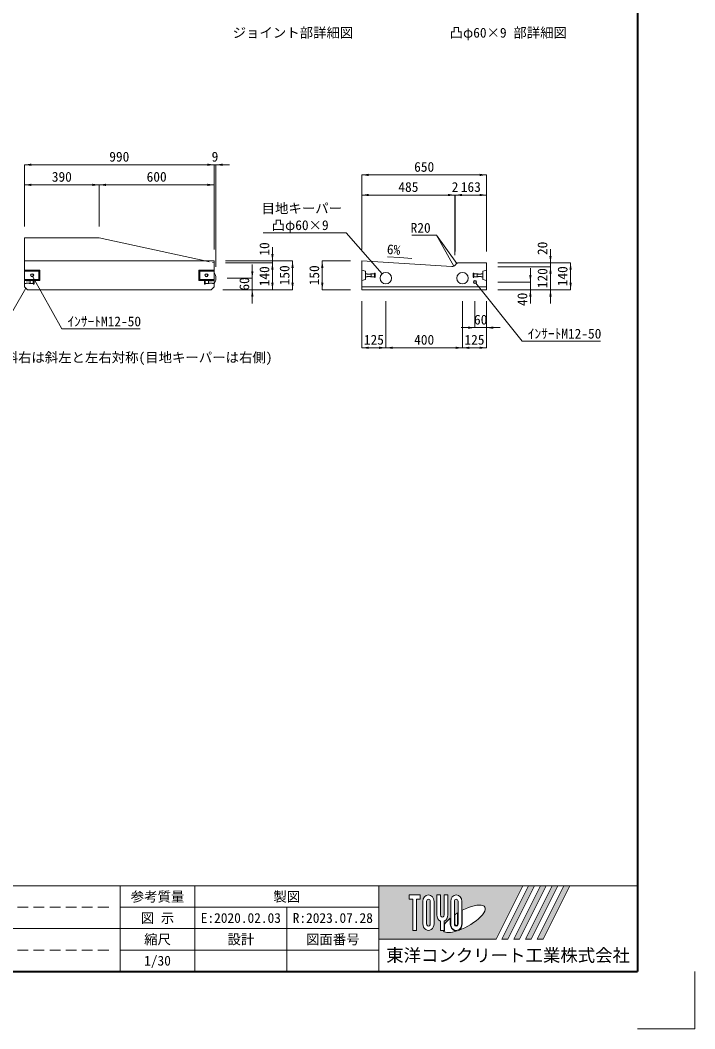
# Model space of a CAD drawing. Units: millimetres at full size. Extents: x 15766 to 83153, y 33859 to 66135.
# Drawn here: x 62784 to 66306, y 52811 to 58075 of the extents above; entities that cross this region are included whole.
import ezdxf
from ezdxf.enums import TextEntityAlignment as Align

# ---------------------------------------------------------------- set-up
doc = ezdxf.new("R2010")
doc.units = ezdxf.units.MM
doc.header["$LTSCALE"] = 28
doc.linetypes.add('USER1', pattern=[3, 2, -1])
doc.linetypes.add('USER2', pattern=[1.35, 0.75, -0.6])
for name, color, linetype, lineweight in [('Defpoints_3', 7, 'Continuous', 13), ('インサート', 3, 'USER2', 5), ('図枠', 7, 'Continuous', 5), ('寸法線', 7, 'Continuous', 13), ('引出線', 4, 'Continuous', 13), ('文字', 7, 'Continuous', 13), ('本体', 2, 'Continuous', 13)]:
    doc.layers.add(name, color=color, linetype=linetype, lineweight=lineweight)
doc.styles.add('ＭＳ ゴシック', font='')
doc.styles.get('ＭＳ ゴシック').set_extended_font_data('MS Gothic')

# ---------------------------------------------------------------- blocks, each defined once
blk = doc.blocks.new('filled_arrow')
at = {"color": 0, "linetype": 'Continuous', "lineweight": -2}
blk.add_solid([(7.5, 1.25), (0, 0), (7.5, -1.25)], dxfattribs=at)

msp = doc.modelspace()

# ---------------------------------------------------------------- hatches: boundary and pattern name
at = {"layer": '図枠'}
h = msp.add_hatch(color=256, dxfattribs=at)
h.paths.add_polyline_path([(64656.34, 53556.23), (64656.34, 53277.79), (65268.9, 53277.79), (65408.12, 53556.23)])
edge = h.paths.add_edge_path(flags=16)
edge.add_ellipse((65101.09, 53384.83), major_axis=(109.09, 61.06), ratio=0.3471473, start_angle=-144.31122, end_angle=72.1899, ccw=False)
edge.add_ellipse((65060.7, 53358.47), major_axis=(0, 37.12), ratio=0.8463542, start_angle=-160.70346, end_angle=-90)
edge.add_line((65092.12, 53358.47), (65092.12, 53429.24))
edge = h.paths.add_edge_path(flags=16)
edge.add_ellipse((65060.7, 53475.55), major_axis=(0, 34.27), ratio=0.8463542, start_angle=-90, end_angle=90, ccw=False)
edge.add_line((65089.7, 53475.55), (65089.7, 53358.47))
edge.add_ellipse((65060.7, 53358.47), major_axis=(0, 34.27), ratio=0.8463542, start_angle=90, end_angle=-90, ccw=False)
edge.add_line((65031.69, 53358.47), (65031.69, 53475.55))
edge = h.paths.add_edge_path(flags=16)
edge.add_line((65070.37, 53475.55), (65070.37, 53358.47))
edge.add_ellipse((65060.7, 53358.47), major_axis=(0, 11.42), ratio=0.8463542, start_angle=90, end_angle=-90, ccw=False)
edge.add_line((65051.03, 53358.47), (65051.03, 53475.55))
edge.add_ellipse((65060.7, 53475.55), major_axis=(0, 11.42), ratio=0.8463542, start_angle=-90, end_angle=90, ccw=False)
edge = h.paths.add_edge_path(flags=16)
edge.add_line((65067.95, 53415.71), (65067.95, 53358.47))
edge.add_ellipse((65060.7, 53358.47), major_axis=(0, 8.57), ratio=0.8463542, start_angle=90, end_angle=-90, ccw=False)
edge.add_line((65053.45, 53358.47), (65053.45, 53406.33))
edge.add_ellipse((65101.09, 53384.83), major_axis=(109.09, 61.06), ratio=0.3471473, start_angle=107.79174, end_angle=126.47132, ccw=False)
edge = h.paths.add_edge_path(flags=16)
edge.add_line((65017.19, 53509.82), (65017.19, 53404.87))
edge.add_ellipse((64988.19, 53404.87), major_axis=(0, 34.27), ratio=0.8463542, start_angle=-163.34117, end_angle=-90, ccw=False)
edge.add_line((64997.86, 53372.56), (64997.86, 53324.2))
edge.add_line((64997.86, 53324.2), (64978.52, 53324.2))
edge.add_line((64978.52, 53324.2), (64978.52, 53372.56))
edge.add_ellipse((64988.19, 53404.87), major_axis=(0, 34.27), ratio=0.8463542, start_angle=90, end_angle=163.34117, ccw=False)
edge.add_line((64959.18, 53404.87), (64959.18, 53509.82))
edge.add_line((64959.18, 53509.82), (64978.52, 53509.82))
edge.add_line((64978.52, 53509.82), (64978.52, 53404.87))
edge.add_ellipse((64988.19, 53404.87), major_axis=(0, 11.42), ratio=0.8463542, start_angle=90, end_angle=-90)
edge.add_line((64997.86, 53404.87), (64997.86, 53509.82))
edge.add_line((64997.86, 53509.82), (65017.19, 53509.82))
edge = h.paths.add_edge_path(flags=16)
edge.add_line((65029.28, 53388.02), (65029.28, 53358.47))
edge.add_ellipse((65060.7, 53358.47), major_axis=(0, 37.12), ratio=0.8463542, start_angle=90, end_angle=-171.54427)
edge.add_ellipse((65101.09, 53384.83), major_axis=(109.09, 61.06), ratio=0.3471473, start_angle=-178.64954, end_angle=-148.29244, ccw=False)
edge.add_line((64993.69, 53321.34), (65000.27, 53321.34))
edge.add_line((65000.27, 53321.34), (65000.27, 53357.54))
edge.add_ellipse((65101.09, 53384.83), major_axis=(109.09, 61.06), ratio=0.3471473, start_angle=148.21912, end_angle=165.90812, ccw=False)
edge = h.paths.add_edge_path(flags=16)
edge.add_ellipse((64915.68, 53475.55), major_axis=(0, 34.27), ratio=0.8463542, start_angle=-90, end_angle=90, ccw=False)
edge.add_line((64944.68, 53475.55), (64944.68, 53358.47))
edge.add_ellipse((64915.68, 53358.47), major_axis=(0, 34.27), ratio=0.8463542, start_angle=90, end_angle=-90, ccw=False)
edge.add_line((64886.67, 53358.47), (64886.67, 53475.55))
edge = h.paths.add_edge_path(flags=16)
edge.add_line((64925.35, 53475.55), (64925.35, 53358.47))
edge.add_ellipse((64915.68, 53358.47), major_axis=(0, 11.42), ratio=0.8463542, start_angle=90, end_angle=-90, ccw=False)
edge.add_line((64906.01, 53358.47), (64906.01, 53475.55))
edge.add_ellipse((64915.68, 53475.55), major_axis=(0, 11.42), ratio=0.8463542, start_angle=-90, end_angle=90, ccw=False)
h.paths.add_polyline_path([(64872.17, 53509.82), (64872.17, 53486.98), (64852.84, 53486.98), (64852.84, 53324.2), (64833.5, 53324.2), (64833.5, 53486.98), (64814.16, 53486.98), (64814.16, 53509.82)], flags=16)
for points in [[(65299.53, 53277.79), (65330.16, 53277.79), (65469.38, 53556.23), (65438.75, 53556.23)], [(65530.63, 53556.23), (65500.01, 53556.23), (65360.79, 53277.79), (65391.41, 53277.79)], [(65591.89, 53556.23), (65561.26, 53556.23), (65422.04, 53277.79), (65452.67, 53277.79)], [(65653.15, 53556.23), (65622.52, 53556.23), (65483.3, 53277.79), (65513.93, 53277.79)]]:
    msp.add_hatch(color=256, dxfattribs=at).paths.add_polyline_path(points)
at = {"layer": '引出線'}
msp.add_hatch(color=256, dxfattribs=at).paths.add_polyline_path([(65063.77, 56805.58), (65063.22, 56806.67), (65062.9, 56806.43)])

# ---------------------------------------------------------------- linework, layer by layer
at = {"layer": 'Defpoints_3'}
for p in [(66306.34, 53110.73), (66006.34, 52810.73)]:
    msp.add_line(p, (66306.34, 52810.73), dxfattribs=at)
at = {"layer": 'インサート'}
for p, q in [((64633.44, 56751.38), (64587.44, 56751.38)), ((64587.44, 56751.38), (64587.44, 56734.88)), ((64617.44, 56749.13), (64587.44, 56749.13)), ((64617.44, 56749.13), (64617.44, 56737.13)), ((64637.44, 56755.13), (64633.44, 56755.13)), ((64633.44, 56755.13), (64633.44, 56731.13)), ((64637.44, 56755.13), (64637.44, 56731.13)), ((65149.44, 56755.13), (65153.44, 56755.13)), ((65149.44, 56755.13), (65149.44, 56731.13)), ((65153.44, 56755.13), (65153.44, 56731.13)), ((65153.44, 56751.38), (65199.44, 56751.38)), ((65169.44, 56749.13), (65199.44, 56749.13)), ((65169.44, 56749.13), (65169.44, 56737.13)), ((65199.44, 56751.38), (65199.44, 56734.88)), ((62852.74, 56716.38), (62806.74, 56716.38)), ((62806.74, 56716.38), (62806.74, 56699.88)), ((62836.74, 56714.13), (62806.74, 56714.13)), ((62836.74, 56702.13), (62806.74, 56702.13)), ((62852.74, 56699.88), (62806.74, 56699.88)), ((62836.74, 56714.13), (62836.74, 56702.13)), ((62856.74, 56720.13), (62852.74, 56720.13)), ((62852.74, 56720.13), (62852.74, 56696.13)), ((62856.74, 56696.13), (62852.74, 56696.13)), ((62856.74, 56720.13), (62856.74, 56696.13)), ((63746.74, 56720.13), (63750.74, 56720.13)), ((63746.74, 56696.13), (63746.74, 56720.13)), ((63746.74, 56696.13), (63750.74, 56696.13)), ((63750.74, 56696.13), (63750.74, 56720.13)), ((63750.74, 56716.38), (63796.74, 56716.38)), ((63750.74, 56699.88), (63796.74, 56699.88)), ((63766.74, 56714.13), (63796.74, 56714.13)), ((63766.74, 56702.13), (63766.74, 56714.13)), ((63766.74, 56702.13), (63796.74, 56702.13)), ((63796.74, 56699.88), (63796.74, 56716.38)), ((64617.44, 56737.13), (64587.44, 56737.13)), ((64633.44, 56734.88), (64587.44, 56734.88)), ((64637.44, 56731.13), (64633.44, 56731.13)), ((65149.44, 56731.13), (65153.44, 56731.13)), ((65153.44, 56734.88), (65199.44, 56734.88)), ((65169.44, 56737.13), (65199.44, 56737.13))]:
    msp.add_line(p, q, dxfattribs=at)
at = {"layer": 'インサート', "linetype": 'Continuous'}
for centre, radius in [((62846.74, 56743.13), 8.25), ((62846.74, 56743.13), 6), ((63756.74, 56743.13), 8.25), ((63756.74, 56743.13), 6), ((65158.44, 56708.13), 8.25), ((65158.44, 56708.13), 6)]:
    msp.add_circle(centre, radius, dxfattribs=at)
at = {"layer": '図枠', "lineweight": 40}
for p in [(66006.34, 61420.73), (60606.34, 53110.73)]:
    msp.add_line(p, (66006.34, 53110.73), dxfattribs=at)
at = {"layer": '図枠', "lineweight": 13}
for p, q in [((66006.34, 53556.23), (60606.34, 53556.23)), ((63306.34, 53110.73), (63306.34, 53556.23)), ((63696.34, 53110.73), (63696.34, 53556.23)), ((64656.34, 53110.73), (64656.34, 53556.23)), ((64656.34, 53444.85), (63306.34, 53444.85)), ((64176.34, 53110.73), (64176.34, 53444.85)), ((64656.34, 53333.48), (60606.34, 53333.48)), ((64656.34, 53222.1), (63306.34, 53222.1))]:
    msp.add_line(p, q, dxfattribs=at)
at = {"layer": '図枠'}
for p, q in [((64656.34, 53556.23), (65408.12, 53556.23)), ((65408.12, 53556.23), (65268.9, 53277.79)), ((65438.75, 53556.23), (65299.53, 53277.79)), ((65469.38, 53556.23), (65330.16, 53277.79)), ((65500.01, 53556.23), (65360.79, 53277.79)), ((65530.63, 53556.23), (65391.41, 53277.79)), ((65561.26, 53556.23), (65422.04, 53277.79)), ((65438.75, 53556.23), (65469.38, 53556.23)), ((65591.89, 53556.23), (65452.67, 53277.79)), ((65622.52, 53556.23), (65483.3, 53277.79)), ((65500.01, 53556.23), (65530.63, 53556.23)), ((65653.15, 53556.23), (65513.93, 53277.79)), ((65561.26, 53556.23), (65591.89, 53556.23)), ((65622.52, 53556.23), (65653.15, 53556.23)), ((64814.16, 53509.82), (64814.16, 53486.98)), ((64814.16, 53509.82), (64872.17, 53509.82)), ((64833.5, 53486.98), (64814.16, 53486.98)), ((64833.5, 53486.98), (64833.5, 53324.2)), ((64852.84, 53486.98), (64852.84, 53324.2)), ((64872.17, 53486.98), (64852.84, 53486.98)), ((64872.17, 53509.82), (64872.17, 53486.98)), ((64959.18, 53509.82), (64978.52, 53509.82)), ((64959.18, 53404.87), (64959.18, 53509.82)), ((64978.52, 53509.82), (64978.52, 53404.87)), ((64997.86, 53509.82), (65017.19, 53509.82)), ((64997.86, 53404.87), (64997.86, 53509.82)), ((65017.19, 53509.82), (65017.19, 53404.87)), ((64886.67, 53475.55), (64886.67, 53358.47)), ((64906.01, 53358.47), (64906.01, 53475.55)), ((64925.35, 53475.55), (64925.35, 53358.47)), ((64944.68, 53358.47), (64944.68, 53475.55)), ((65031.69, 53475.55), (65031.69, 53358.47)), ((65051.03, 53358.47), (65051.03, 53475.55)), ((65070.37, 53475.55), (65070.37, 53358.47)), ((65089.7, 53358.47), (65089.7, 53475.55)), ((65092.12, 53358.47), (65092.12, 53429.24)), ((65029.28, 53388.02), (65029.28, 53358.47)), ((65053.45, 53358.47), (65053.45, 53406.33)), ((65067.95, 53415.71), (65067.95, 53358.47)), ((64852.84, 53324.2), (64833.5, 53324.2)), ((64978.52, 53372.56), (64978.52, 53324.2)), ((64997.86, 53324.2), (64978.52, 53324.2)), ((64997.86, 53372.56), (64997.86, 53324.2)), ((65000.27, 53357.54), (65000.27, 53321.34)), ((64656.34, 53277.79), (65268.9, 53277.79)), ((64993.69, 53321.34), (65000.27, 53321.34)), ((65299.53, 53277.79), (65330.16, 53277.79)), ((65360.79, 53277.79), (65391.41, 53277.79)), ((65422.04, 53277.79), (65452.67, 53277.79)), ((65483.3, 53277.79), (65513.93, 53277.79))]:
    msp.add_line(p, q, dxfattribs=at)
at = {"layer": '図枠', "linetype": 'USER1', "lineweight": 9}
for p, q in [((63246.34, 53444.85), (61146.34, 53444.85)), ((63246.34, 53222.1), (61146.34, 53222.1))]:
    msp.add_line(p, q, dxfattribs=at)
at = {"layer": '図枠'}
for centre, major_axis, ratio, start_param, end_param in [((64915.68, 53475.55), (0, 34.27), 0.846354, 4.712389, 7.8539816), ((64915.68, 53475.55), (0, 11.42), 0.846354, 4.712389, 7.8539816), ((65060.7, 53475.55), (0, 34.27), 0.846354, 4.712389, 7.8539816), ((65060.7, 53475.55), (0, 11.42), 0.846354, 4.712389, 7.8539816), ((65101.09, 53384.83), (109.09, 61.06), 0.347147, 4.2621853, 7.7429163), ((64988.19, 53404.87), (0, 34.27), 0.846354, 1.5707963, 2.8017557), ((64988.19, 53404.87), (0, 11.42), 0.846354, 1.5707963, 4.712389), ((64988.19, 53404.87), (0, 34.27), 0.846354, 3.4814296, 4.712389), ((65101.09, 53384.83), (109.09, 61.06), 0.347147, 2.0815197, 2.5155126), ((65101.09, 53384.83), (109.09, 61.06), 0.347147, 1.6817405, 1.8219833), ((64915.68, 53358.47), (0, 34.27), 0.846354, 1.5707963, 4.712389), ((64915.68, 53358.47), (0, 11.42), 0.846354, 1.5707963, 4.712389), ((65060.7, 53358.47), (0, 37.12), 0.846354, 1.5707963, 3.3154679), ((65060.7, 53358.47), (0, 34.27), 0.846354, 1.5707963, 4.712389), ((65060.7, 53358.47), (0, 11.42), 0.846354, 1.5707963, 4.712389), ((65060.7, 53358.47), (0, 8.57), 0.846354, 1.5707963, 4.712389), ((65060.7, 53358.47), (0, 37.12), 0.846354, 3.5338438, 4.712389), ((65101.09, 53384.83), (109.09, 61.06), 0.347147, 3.2093975, 4.2004451)]:
    msp.add_ellipse(centre, major_axis=major_axis, ratio=ratio, start_param=start_param, end_param=end_param, dxfattribs=at)
at = {"layer": '寸法線'}
for p, q in [((62806.74, 57320.21), (63796.74, 57320.21)), ((62806.74, 56998.13), (62806.74, 57320.21)), ((63724.74, 57320.21), (63877.74, 57320.21)), ((63796.74, 56878.13), (63796.74, 57320.21)), ((63796.74, 56878.13), (63796.74, 57320.21)), ((63805.74, 56788.13), (63805.74, 57320.21)), ((64568.44, 57267.12), (65218.44, 57267.12)), ((64568.44, 56878.13), (64568.44, 57267.12)), ((65218.44, 56868.13), (65218.44, 57267.12)), ((62806.74, 57215.21), (63196.74, 57215.21)), ((62806.74, 56998.13), (62806.74, 57215.21)), ((63196.74, 56998.13), (63196.74, 57215.21)), ((63196.74, 57215.21), (63796.74, 57215.21)), ((63196.74, 56998.13), (63196.74, 57215.21)), ((63796.74, 56878.13), (63796.74, 57215.21)), ((64568.44, 57162.12), (65053.44, 57162.12)), ((64568.44, 56878.13), (64568.44, 57162.12)), ((64981.44, 57162.12), (65127.44, 57162.12)), ((65053.44, 56848.13), (65053.44, 57162.12)), ((65053.44, 56848.13), (65053.44, 57162.12)), ((65055.44, 56868.13), (65055.44, 57162.12)), ((65055.44, 57162.12), (65218.44, 57162.12)), ((65055.44, 56868.13), (65055.44, 57162.12)), ((65218.44, 56868.13), (65218.44, 57162.12)), ((64101.21, 56890.13), (64101.21, 56736.13)), ((65552.81, 56716.13), (65552.81, 56880.13)), ((63856.74, 56818.13), (64206.21, 56818.13)), ((63856.74, 56818.13), (64101.21, 56818.13)), ((63856.74, 56808.13), (64101.21, 56808.13)), ((63856.74, 56808.13), (64101.21, 56808.13)), ((63996.21, 56800.13), (63996.21, 56596.13)), ((64101.21, 56668.13), (64101.21, 56808.13)), ((64206.21, 56668.13), (64206.21, 56818.13)), ((64361.47, 56818.13), (64361.47, 56668.13)), ((64508.44, 56818.13), (64361.47, 56818.13)), ((65278.44, 56808.13), (65552.81, 56808.13)), ((65278.44, 56808.13), (65657.81, 56808.13)), ((65657.81, 56668.13), (65657.81, 56808.13)), ((65278.44, 56788.13), (65552.81, 56788.13)), ((65278.44, 56788.13), (65552.81, 56788.13)), ((65447.81, 56596.13), (65447.81, 56780.13)), ((65552.81, 56596.13), (65552.81, 56788.13)), ((63865.74, 56728.13), (63996.21, 56728.13)), ((65278.44, 56708.13), (65447.81, 56708.13)), ((63841.74, 56668.13), (63996.21, 56668.13)), ((63841.74, 56668.13), (64101.21, 56668.13)), ((63841.74, 56668.13), (64206.21, 56668.13)), ((64508.44, 56668.13), (64361.47, 56668.13)), ((65278.44, 56668.13), (65447.81, 56668.13)), ((65278.44, 56668.13), (65552.81, 56668.13)), ((65278.44, 56668.13), (65657.81, 56668.13)), ((64568.44, 56608.13), (64568.44, 56364.93)), ((64693.44, 56608.13), (64693.44, 56364.93)), ((64693.44, 56608.13), (64693.44, 56364.93)), ((65093.44, 56608.13), (65093.44, 56364.93)), ((65093.44, 56608.13), (65093.44, 56364.93)), ((65158.44, 56608.13), (65158.44, 56469.93)), ((65218.44, 56608.13), (65218.44, 56469.93)), ((65218.44, 56608.13), (65218.44, 56364.93)), ((65290.44, 56469.93), (65086.44, 56469.93)), ((64693.44, 56364.93), (64568.44, 56364.93)), ((65093.44, 56364.93), (64693.44, 56364.93)), ((65218.44, 56364.93), (65093.44, 56364.93))]:
    msp.add_line(p, q, dxfattribs=at)
at = {"layer": '引出線'}
msp.add_line((65063.77, 56805.58), (64957.32, 56951.81), dxfattribs=at)
for points in [[(64673.68, 56750.7), (64486.01, 56965.07), (64053.34, 56965.07)], [(65048.66, 56791.29), (64957.32, 56951.81), (64828.09, 56951.81)], [(64828.78, 56831.62), (64766.21, 56835.49), (64702.19, 56839.45)], [(62850.73, 56735.91), (63001.23, 56463.37), (63410.88, 56463.37)], [(65163.58, 56701.68), (65404.32, 56399.53), (65813.96, 56399.53)], [(62814.24, 56675.63), (62691.7, 56463.37), (62563.29, 56463.37)]]:
    msp.add_lwpolyline(points, dxfattribs=at)
msp.add_lwpolyline([(65063.77, 56805.58), (65063.22, 56806.67), (65062.9, 56806.43)], close=True, dxfattribs=at)
at = {"layer": '本体'}
for p, q in [((62806.74, 56938.13), (63196.74, 56938.13)), ((62806.74, 56938.13), (62806.74, 56683.13)), ((63196.74, 56938.13), (63750.59, 56818.13)), ((62806.74, 56818.13), (63796.74, 56818.13)), ((63796.74, 56818.13), (63796.74, 56683.13)), ((64568.44, 56818.13), (64568.44, 56668.13)), ((64568.44, 56818.13), (65038.2, 56789.07)), ((65073.54, 56808.13), (65218.44, 56808.13)), ((65218.44, 56808.13), (65218.44, 56668.13)), ((62806.74, 56683.13), (62821.74, 56668.13)), ((62821.74, 56668.13), (63781.74, 56668.13)), ((63796.74, 56683.13), (63781.74, 56668.13)), ((64568.44, 56668.13), (65218.44, 56668.13))]:
    msp.add_line(p, q, dxfattribs=at)
at = {"layer": '本体', "linetype": 'USER2'}
msp.add_line((63750.59, 56818.13), (63796.74, 56808.13), dxfattribs=at)
at = {"layer": '本体', "lineweight": 5}
for p, q in [((62886.74, 56770.63), (62806.74, 56770.63)), ((62881.74, 56765.63), (62806.74, 56765.63)), ((62886.74, 56770.63), (62881.74, 56765.63)), ((62881.74, 56765.63), (62881.74, 56720.63)), ((62886.74, 56770.63), (62886.74, 56715.63)), ((63716.74, 56770.63), (63796.74, 56770.63)), ((63716.74, 56770.63), (63716.74, 56715.63)), ((63716.74, 56770.63), (63721.74, 56765.63)), ((63721.74, 56765.63), (63796.74, 56765.63)), ((63721.74, 56765.63), (63721.74, 56720.63)), ((62881.74, 56720.63), (62806.74, 56720.63)), ((62886.74, 56715.63), (62806.74, 56715.63)), ((62881.74, 56720.63), (62886.74, 56715.63)), ((63721.74, 56720.63), (63716.74, 56715.63)), ((63716.74, 56715.63), (63796.74, 56715.63)), ((63721.74, 56720.63), (63796.74, 56720.63)), ((64568.44, 56683.13), (65218.44, 56683.13))]:
    msp.add_line(p, q, dxfattribs=at)
at = {"layer": '本体', "lineweight": 9}
for p, q in [((64568.44, 56770.63), (64587.44, 56765.63)), ((64587.44, 56765.63), (64587.44, 56720.63)), ((65218.44, 56770.63), (65199.44, 56765.63)), ((65199.44, 56765.63), (65199.44, 56720.63)), ((64568.44, 56715.63), (64587.44, 56720.63)), ((65218.44, 56715.63), (65199.44, 56720.63))]:
    msp.add_line(p, q, dxfattribs=at)
for centre in [(64693.44, 56728.13), (65093.44, 56728.13)]:
    msp.add_circle(centre, 30, dxfattribs=at)
at = {"layer": '本体'}
for centre, radius, start, end in [((65039.44, 56809.03), 20, 266.46044, 328.49252), ((65073.54, 56788.13), 20, 90, 148.49252), ((63751.24, 56728.13), 54.5, 326.60151, 33.39849)]:
    msp.add_arc(centre, radius, start, end, dxfattribs=at)

# ---------------------------------------------------------------- block references
at = {"layer": '寸法線', "xscale": 4.8, "yscale": 4.8}
for p in [(62806.74, 57320.21), (63805.74, 57320.21), (64568.44, 57267.12), (62806.74, 57215.21), (63196.74, 57215.21), (64568.44, 57162.12), (65055.44, 57162.12), (65055.44, 57162.12), (65218.44, 56469.93), (64568.44, 56364.93), (64693.44, 56364.93), (65093.44, 56364.93)]:
    msp.add_blockref('filled_arrow', p, dxfattribs=at)
for p, rotation in [((63796.74, 57320.21), 180), ((63796.74, 57320.21), 180), ((65218.44, 57267.12), 180), ((63196.74, 57215.21), 180), ((63796.74, 57215.21), 180), ((65053.44, 57162.12), 180), ((65053.44, 57162.12), 180), ((65218.44, 57162.12), 180), ((64101.21, 56818.13), 90), ((64101.21, 56808.13), 270), ((64101.21, 56808.13), 270), ((64206.21, 56818.13), 270), ((64361.47, 56818.13), 270), ((65552.81, 56808.13), 90), ((65657.81, 56808.13), 270), ((63996.21, 56728.13), 90), ((65552.81, 56788.13), 270), ((65552.81, 56788.13), 270), ((64101.21, 56668.13), 90), ((64206.21, 56668.13), 90), ((64361.47, 56668.13), 90), ((65447.81, 56708.13), 90), ((65657.81, 56668.13), 90), ((63996.21, 56668.13), 270), ((65447.81, 56668.13), 270), ((65552.81, 56668.13), 270), ((65158.44, 56469.93), 180), ((64693.44, 56364.93), 180), ((65093.44, 56364.93), 180), ((65218.44, 56364.93), 180)]:
    msp.add_blockref('filled_arrow', p, dxfattribs=dict(at, rotation=rotation))
at = {"layer": '引出線'}
for p, xscale, yscale, rotation in [((64828.78, 56831.62), 0.133, 0.133, 176.5), ((64673.68, 56750.7), 0.16, 0.16, 131.2), ((65048.66, 56791.29), 0.16, 0.16, 119.6), ((62850.73, 56735.91), 0.16, 0.16, 298.9), ((65163.58, 56701.68), 0.16, 0.16, 308.5), ((62814.24, 56675.63), 0.16, 0.16, 240)]:
    msp.add_blockref('filled_arrow', p, dxfattribs=dict(at, xscale=xscale, yscale=yscale, rotation=rotation))

# ---------------------------------------------------------------- texts
at = {"layer": '図枠', "style": 'ＭＳ ゴシック'}
for s, height, p in [('参考質量', 51.27, (63501.34, 53500.54)), ('製図', 51.27, (64176.34, 53500.54)), ('図 示', 51.27, (63501.34, 53389.17)), ('E:2020.02.03', 51.27, (63936.34, 53389.17)), ('R:2023.07.28', 51.27, (64416.34, 53389.17)), ('縮尺', 51.27, (63501.34, 53277.79)), ('設計', 51.27, (63936.34, 53277.79)), ('図面番号', 51.27, (64416.34, 53277.79)), ('東洋コンクリート工業株式会社', 66.65, (65331.34, 53194.26)), ('1/30', 51.27, (63501.34, 53166.42))]:
    msp.add_text(s, height=height, dxfattribs=at).set_placement(p, align=Align.MIDDLE_CENTER)
at = {"layer": '寸法線', "style": 'ＭＳ ゴシック'}
for s, p in [('990', (63301.74, 57362.21)), ('9', (63801.24, 57362.21)), ('650', (64893.44, 57309.12)), ('390', (63001.74, 57257.21)), ('600', (63496.74, 57257.21)), ('485', (64810.94, 57204.12)), ('2', (65054.44, 57204.12)), ('163', (65136.94, 57204.12)), ('60', (65188.44, 56511.93)), ('125', (64630.94, 56406.93)), ('400', (64893.44, 56406.93)), ('125', (65155.94, 56406.93))]:
    msp.add_text(s, height=51.27, dxfattribs=at).set_placement(p, align=Align.MIDDLE_CENTER)
for s, p in [('10', (64059.21, 56880.57)), ('20', (65510.81, 56883.84)), ('140', (64059.21, 56738.13)), ('150', (64164.21, 56743.13)), ('150', (64319.47, 56743.13)), ('120', (65510.81, 56728.13)), ('140', (65615.81, 56738.13)), ('60', (63954.21, 56698.13)), ('40', (65405.81, 56617.66))]:
    msp.add_text(s, height=51.27, rotation=90, dxfattribs=at).set_placement(p, align=Align.MIDDLE_CENTER)
at = {"layer": '引出線', "style": 'ＭＳ ゴシック'}
for s, p in [('目地キーパー', (64044.89, 57051.59)), ('凸φ60×9', (64097.33, 56963.84))]:
    msp.add_text(s, height=51.27, dxfattribs=at).set_placement(p, align=Align.BOTTOM_LEFT)
msp.add_text('R20', height=51.27, dxfattribs=at).set_placement((64927.32, 57016.61), align=Align.TOP_RIGHT)
msp.add_text('6%', height=51.27, rotation=356.46, dxfattribs=at).set_placement((64770.28, 56901.26), align=Align.TOP_RIGHT)
for p in [(63031.23, 56528.17), (65434.32, 56464.33)]:
    msp.add_text('ｲﾝｻｰﾄM12-50', height=51.27, dxfattribs=at).set_placement(p, align=Align.TOP_LEFT)
at = {"layer": '文字', "style": 'ＭＳ ゴシック'}
for s, p in [('ジョイント部詳細図', (64208.4, 58034.87)), ('凸φ60×9 部詳細図', (65332.42, 58034.87))]:
    msp.add_text(s, height=51.27, dxfattribs=at).set_placement(p, align=Align.TOP_CENTER)
msp.add_text('(注)斜右は斜左と左右対称(目地キーパーは右側) ', height=51.27, dxfattribs=at).set_placement((62563.23, 56340.05), align=Align.TOP_LEFT)

doc.saveas('drawing.dxf')
